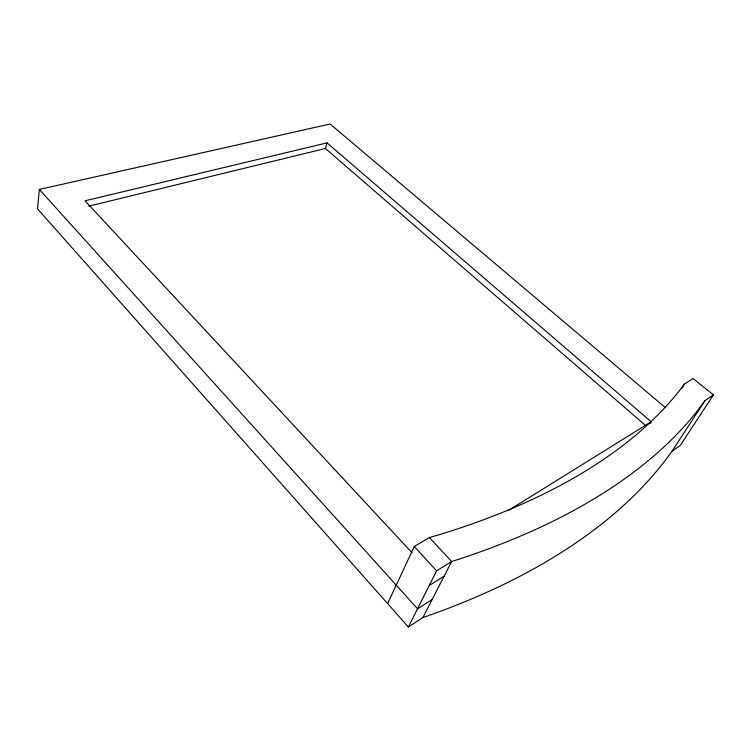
<?xml version="1.0" encoding="UTF-8"?>
<svg xmlns="http://www.w3.org/2000/svg" width="751" height="751" viewBox="0 0 751 751"><rect width="100%" height="100%" fill="white"/><g stroke="black" fill="none" stroke-linecap="round" stroke-linejoin="round"><path stroke-width="1.13" d="M665.414 407.643L330.111 124.009L39.352 189.43L37.55 208.862L408.356 626.991L422.926 617.547A798.857 424.446 7.1 0 0 671.92 451.332L680.368 445.296L713.45 394.876L692.985 378.542L684.386 384.099L683.279 385.657A803.082 395.129 8.3 0 1 433.139 536.524L429.412 537.566L414.299 546.437L387.769 603.269M88.778 206.149L325.427 148.501L327.023 142.868L651.183 421.79L650.037 423.648M713.45 394.876L704.973 400.659A837.13 414.74 8 0 1 451.651 561.523L436.594 570.844L408.356 626.991M422.926 617.547L451.651 561.523L429.412 537.566M681.927 388.023L684.386 384.099M671.92 451.332L704.973 400.659M432.304 599.439L417.594 608.836L39.352 189.43M429.29 585.442L444.226 576.073M508.934 510.145L651.183 421.79M327.023 142.868L85.032 200.808L412.017 552.736M325.427 148.501L645.081 425.066M414.299 546.437L436.594 570.844"/></g></svg>
